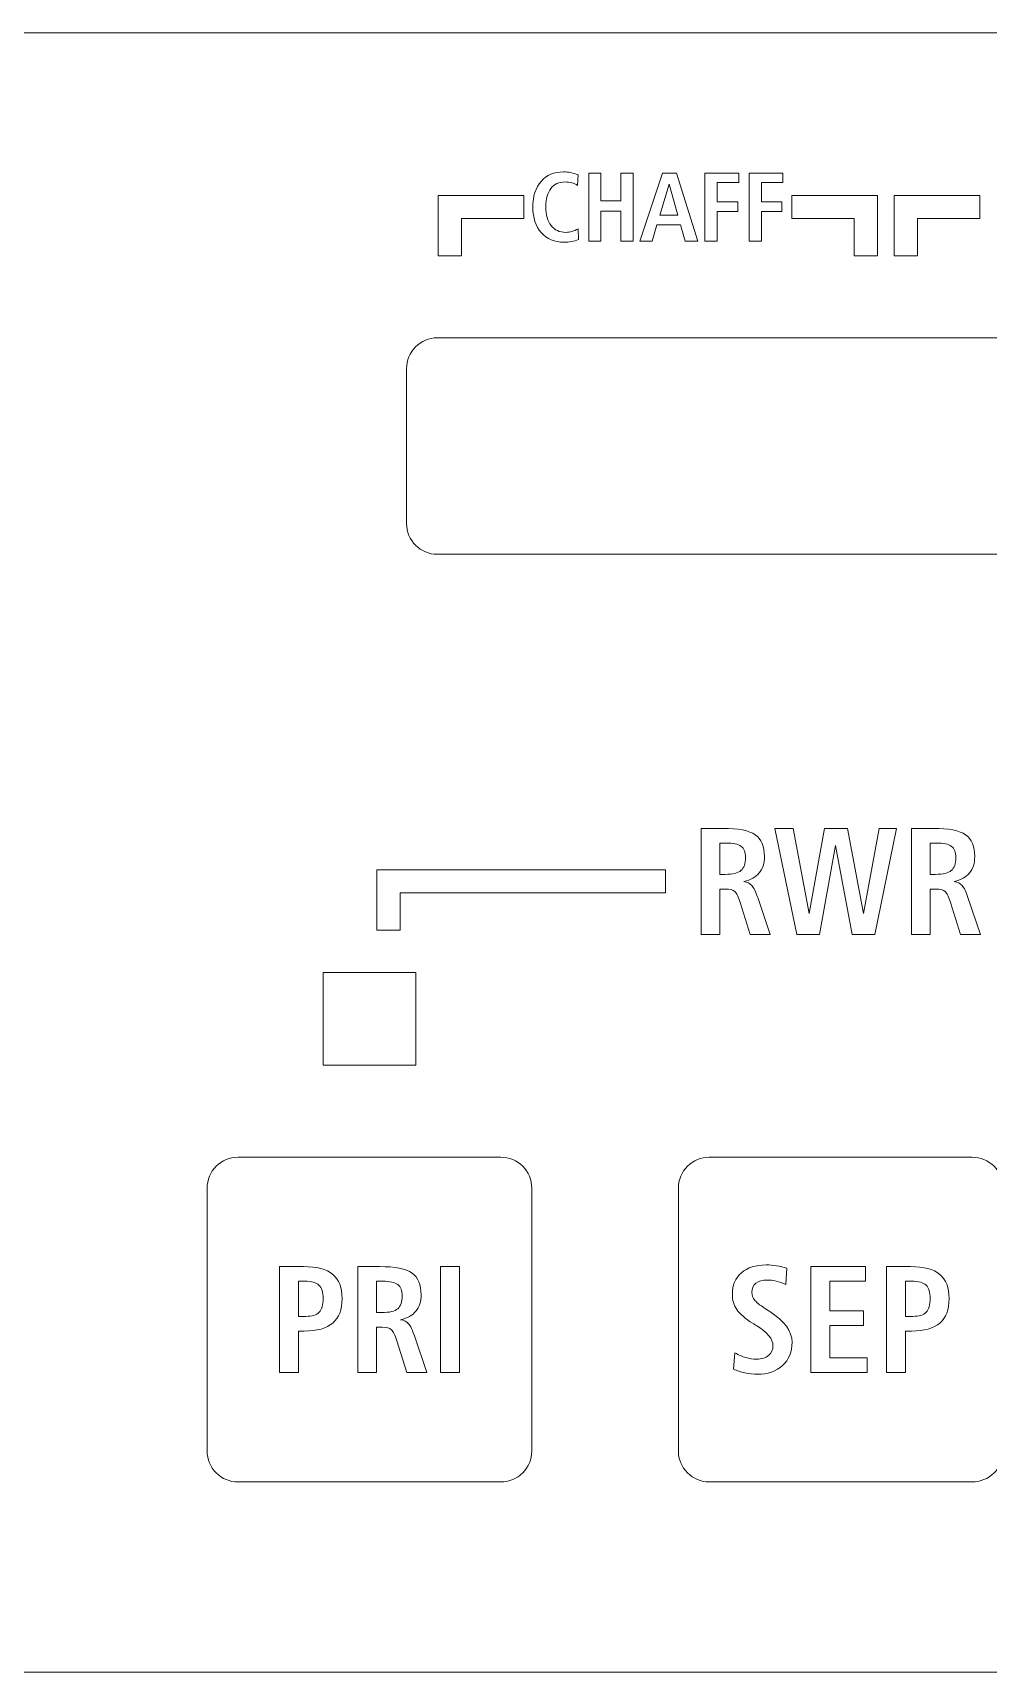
# Model space of a CAD drawing. Header units: millimetres. Extents: x -68 to 68, y -94 to 94.
# Drawn here: x 1 to 31.9, y 41.3 to 94.3 of the extents above; entities that cross this region are included whole.
import ezdxf

# ---------------------------------------------------------------- set-up
doc = ezdxf.new("R2010")
doc.units = ezdxf.units.MM
doc.header["$MEASUREMENT"] = 0
doc.layers.add('Cut', color=7, linetype='Continuous')

msp = doc.modelspace()

# ---------------------------------------------------------------- linework, layer by layer
at = {"layer": 'Cut', "color": 250, "lineweight": 9}
msp.add_lwpolyline([(10.4148, 60.9028), (13.4148, 60.9028), (13.4148, 63.9028), (10.4148, 63.9028), (10.4148, 60.9028)], close=True, dxfattribs=at)
for points, knots in [([(-55, 94.2796), (-55, 94.2796), (55, 94.2796), (55, 94.2796), (55, 94.2796), (56.65, 94.2796), (58, 92.9296), (58, 91.2796), (58, 91.2796), (58, 91.2796), (58, 44.2796), (58, 44.2796), (58, 44.2796), (58, 42.6295), (56.65, 41.2796), (55, 41.2796), (55, 41.2796), (55, 41.2796), (-55, 41.2796), (-55, 41.2796), (-55, 41.2796), (-56.65, 41.2796), (-58, 42.6295), (-58, 44.2796), (-58, 44.2796), (-58, 44.2796), (-58, 91.2796), (-58, 91.2796), (-58, 91.2796), (-58, 92.9296), (-56.65, 94.2796), (-55, 94.2796)], [0, 0, 0, 0, 0.1111111, 0.1111111, 0.1111111, 0.1111111, 0.2222222, 0.2222222, 0.2222222, 0.2222222, 0.3333333, 0.3333333, 0.3333333, 0.3333333, 0.4444444, 0.4444444, 0.4444444, 0.4444444, 0.5555556, 0.5555556, 0.5555556, 0.5555556, 0.6666667, 0.6666667, 0.6666667, 0.6666667, 0.7777778, 0.7777778, 0.7777778, 0.7777778, 1, 1, 1, 1]), ([(14.1145, 84.4195), (14.1145, 84.4195), (43.1143, 84.4195), (43.1143, 84.4195), (43.1143, 84.4195), (43.6644, 84.4195), (44.1144, 83.9695), (44.1144, 83.4195), (44.1144, 83.4195), (44.1144, 83.4195), (44.1144, 78.4196), (44.1144, 78.4196), (44.1144, 78.4196), (44.1144, 77.8696), (43.6644, 77.4195), (43.1143, 77.4195), (43.1143, 77.4195), (43.1143, 77.4195), (14.1145, 77.4195), (14.1145, 77.4195), (14.1145, 77.4195), (13.5644, 77.4195), (13.1144, 77.8696), (13.1144, 78.4196), (13.1144, 78.4196), (13.1144, 78.4196), (13.1144, 83.4195), (13.1144, 83.4195), (13.1144, 83.4195), (13.1144, 83.9695), (13.5644, 84.4195), (14.1145, 84.4195)], [0, 0, 0, 0, 0.1111111, 0.1111111, 0.1111111, 0.1111111, 0.2222222, 0.2222222, 0.2222222, 0.2222222, 0.3333333, 0.3333333, 0.3333333, 0.3333333, 0.4444444, 0.4444444, 0.4444444, 0.4444444, 0.5555556, 0.5555556, 0.5555556, 0.5555556, 0.6666667, 0.6666667, 0.6666667, 0.6666667, 0.7777778, 0.7777778, 0.7777778, 0.7777778, 1, 1, 1, 1]), ([(16.1648, 47.4296), (16.1648, 47.4296), (7.6648, 47.4296), (7.6648, 47.4296), (7.6648, 47.4296), (7.3998, 47.4294), (7.1455, 47.5345), (6.958, 47.7218), (6.958, 47.7218), (6.7704, 47.9091), (6.665, 48.1645), (6.6648, 48.4296), (6.6648, 48.4296), (6.6648, 48.4296), (6.6648, 56.9296), (6.6648, 56.9296), (6.6648, 56.9296), (6.6647, 57.1946), (6.7698, 57.4489), (6.9571, 57.6364), (6.9571, 57.6364), (7.1444, 57.824), (7.3998, 57.9294), (7.6648, 57.9296), (7.6648, 57.9296), (7.6648, 57.9296), (16.1648, 57.9296), (16.1648, 57.9296), (16.1648, 57.9296), (16.4299, 57.9297), (16.6841, 57.8246), (16.8717, 57.6373), (16.8717, 57.6373), (17.0592, 57.45), (17.1647, 57.1946), (17.1648, 56.9296), (17.1648, 56.9296), (17.1648, 56.9296), (17.1648, 48.4296), (17.1648, 48.4296), (17.1648, 48.4296), (17.165, 48.1645), (17.0599, 47.9103), (16.8726, 47.7227), (16.8726, 47.7227), (16.6853, 47.5352), (16.4299, 47.4297), (16.1648, 47.4296)], [0, 0, 0, 0, 0.0769231, 0.0769231, 0.0769231, 0.0769231, 0.1538462, 0.1538462, 0.1538462, 0.1538462, 0.2307692, 0.2307692, 0.2307692, 0.2307692, 0.3076923, 0.3076923, 0.3076923, 0.3076923, 0.3846154, 0.3846154, 0.3846154, 0.3846154, 0.4615385, 0.4615385, 0.4615385, 0.4615385, 0.5384615, 0.5384615, 0.5384615, 0.5384615, 0.6153846, 0.6153846, 0.6153846, 0.6153846, 0.6923077, 0.6923077, 0.6923077, 0.6923077, 0.7692308, 0.7692308, 0.7692308, 0.7692308, 0.8461538, 0.8461538, 0.8461538, 0.8461538, 1, 1, 1, 1]), ([(31.4048, 57.9296), (31.4048, 57.9296), (22.9048, 57.9296), (22.9048, 57.9296), (22.9048, 57.9296), (22.6398, 57.9298), (22.3855, 57.8247), (22.198, 57.6374), (22.198, 57.6374), (22.0104, 57.4501), (21.905, 57.1947), (21.9048, 56.9296), (21.9048, 56.9296), (21.9048, 56.9296), (21.9048, 48.4296), (21.9048, 48.4296), (21.9048, 48.4296), (21.9047, 48.1646), (22.0098, 47.9103), (22.1971, 47.7228), (22.1971, 47.7228), (22.3844, 47.5352), (22.6398, 47.4298), (22.9048, 47.4296), (22.9048, 47.4296), (22.9048, 47.4296), (31.4048, 47.4296), (31.4048, 47.4296), (31.4048, 47.4296), (31.6699, 47.4295), (31.9241, 47.5346), (32.1117, 47.7219), (32.1117, 47.7219), (32.2992, 47.9092), (32.4047, 48.1646), (32.4048, 48.4296), (32.4048, 48.4296), (32.4048, 48.4296), (32.4048, 56.9296), (32.4048, 56.9296), (32.4048, 56.9296), (32.405, 57.1947), (32.2999, 57.4489), (32.1126, 57.6365), (32.1126, 57.6365), (31.9253, 57.824), (31.6699, 57.9295), (31.4048, 57.9296)], [0, 0, 0, 0, 0.0769231, 0.0769231, 0.0769231, 0.0769231, 0.1538462, 0.1538462, 0.1538462, 0.1538462, 0.2307692, 0.2307692, 0.2307692, 0.2307692, 0.3076923, 0.3076923, 0.3076923, 0.3076923, 0.3846154, 0.3846154, 0.3846154, 0.3846154, 0.4615385, 0.4615385, 0.4615385, 0.4615385, 0.5384615, 0.5384615, 0.5384615, 0.5384615, 0.6153846, 0.6153846, 0.6153846, 0.6153846, 0.6923077, 0.6923077, 0.6923077, 0.6923077, 0.7692308, 0.7692308, 0.7692308, 0.7692308, 0.8461538, 0.8461538, 0.8461538, 0.8461538, 1, 1, 1, 1])]:
    msp.add_open_spline(points, degree=3, knots=knots, dxfattribs=at)
at = {"layer": 'Cut', "color": 240, "lineweight": 9}
for points, knots in [([(18.6619, 89.6877), (18.6619, 89.6877), (18.646, 89.3454), (18.646, 89.3454), (18.646, 89.3454), (18.5852, 89.3845), (18.5227, 89.4131), (18.4587, 89.4306), (18.4587, 89.4306), (18.3947, 89.448), (18.3195, 89.457), (18.2338, 89.457), (18.2338, 89.457), (18.0417, 89.457), (17.8914, 89.3866), (17.7829, 89.2464), (17.7829, 89.2464), (17.6745, 89.1057), (17.62, 88.9104), (17.62, 88.6606), (17.62, 88.6606), (17.62, 88.3971), (17.6766, 88.1923), (17.7898, 88.0468), (17.7898, 88.0468), (17.9031, 87.9013), (18.0613, 87.8283), (18.265, 87.8283), (18.265, 87.8283), (18.3333, 87.8283), (18.3999, 87.8378), (18.4656, 87.8568), (18.4656, 87.8568), (18.5312, 87.8759), (18.5968, 87.905), (18.6619, 87.9431), (18.6619, 87.9431), (18.6619, 87.9431), (18.6741, 87.5933), (18.6741, 87.5933), (18.6741, 87.5933), (18.6016, 87.5653), (18.5264, 87.5446), (18.4486, 87.5309), (18.4486, 87.5309), (18.3703, 87.5176), (18.2878, 87.5107), (18.201, 87.5107), (18.201, 87.5107), (17.8983, 87.5107), (17.6554, 87.6134), (17.4723, 87.8187), (17.4723, 87.8187), (17.2892, 88.0235), (17.1977, 88.2982), (17.1977, 88.6411), (17.1977, 88.6411), (17.1977, 88.9914), (17.2871, 89.2692), (17.4665, 89.474), (17.4665, 89.474), (17.6459, 89.6787), (17.8877, 89.7809), (18.192, 89.7809), (18.192, 89.7809), (18.2682, 89.7809), (18.3454, 89.7735), (18.4227, 89.7587), (18.4227, 89.7587), (18.5005, 89.7433), (18.5799, 89.72), (18.6619, 89.6877)], [0, 0, 0, 0, 0.0526316, 0.0526316, 0.0526316, 0.0526316, 0.1052632, 0.1052632, 0.1052632, 0.1052632, 0.1578947, 0.1578947, 0.1578947, 0.1578947, 0.2105263, 0.2105263, 0.2105263, 0.2105263, 0.2631579, 0.2631579, 0.2631579, 0.2631579, 0.3157895, 0.3157895, 0.3157895, 0.3157895, 0.3684211, 0.3684211, 0.3684211, 0.3684211, 0.4210526, 0.4210526, 0.4210526, 0.4210526, 0.4736842, 0.4736842, 0.4736842, 0.4736842, 0.5263158, 0.5263158, 0.5263158, 0.5263158, 0.5789474, 0.5789474, 0.5789474, 0.5789474, 0.6315789, 0.6315789, 0.6315789, 0.6315789, 0.6842105, 0.6842105, 0.6842105, 0.6842105, 0.7368421, 0.7368421, 0.7368421, 0.7368421, 0.7894737, 0.7894737, 0.7894737, 0.7894737, 0.8421053, 0.8421053, 0.8421053, 0.8421053, 0.8947368, 0.8947368, 0.8947368, 0.8947368, 1, 1, 1, 1]), ([(19.0048, 89.746), (19.0048, 89.746), (19.4016, 89.746), (19.4016, 89.746), (19.4016, 89.746), (19.4016, 89.746), (19.4016, 88.8443), (19.4016, 88.8443), (19.4016, 88.8443), (19.4016, 88.8443), (20.043, 88.8443), (20.043, 88.8443), (20.043, 88.8443), (20.043, 88.8443), (20.043, 89.746), (20.043, 89.746), (20.043, 89.746), (20.043, 89.746), (20.4399, 89.746), (20.4399, 89.746), (20.4399, 89.746), (20.4399, 89.746), (20.4399, 87.5425), (20.4399, 87.5425), (20.4399, 87.5425), (20.4399, 87.5425), (20.043, 87.5425), (20.043, 87.5425), (20.043, 87.5425), (20.043, 87.5425), (20.043, 88.5172), (20.043, 88.5172), (20.043, 88.5172), (20.043, 88.5172), (19.4016, 88.5172), (19.4016, 88.5172), (19.4016, 88.5172), (19.4016, 88.5172), (19.4016, 87.5425), (19.4016, 87.5425), (19.4016, 87.5425), (19.4016, 87.5425), (19.0048, 87.5425), (19.0048, 87.5425), (19.0048, 87.5425), (19.0048, 87.5425), (19.0048, 89.746), (19.0048, 89.746)], [0, 0, 0, 0, 0.0769231, 0.0769231, 0.0769231, 0.0769231, 0.1538462, 0.1538462, 0.1538462, 0.1538462, 0.2307692, 0.2307692, 0.2307692, 0.2307692, 0.3076923, 0.3076923, 0.3076923, 0.3076923, 0.3846154, 0.3846154, 0.3846154, 0.3846154, 0.4615385, 0.4615385, 0.4615385, 0.4615385, 0.5384615, 0.5384615, 0.5384615, 0.5384615, 0.6153846, 0.6153846, 0.6153846, 0.6153846, 0.6923077, 0.6923077, 0.6923077, 0.6923077, 0.7692308, 0.7692308, 0.7692308, 0.7692308, 0.8461538, 0.8461538, 0.8461538, 0.8461538, 1, 1, 1, 1]), ([(21.387, 89.746), (21.387, 89.746), (21.8442, 89.746), (21.8442, 89.746), (21.8442, 89.746), (21.8442, 89.746), (22.5359, 87.5425), (22.5359, 87.5425), (22.5359, 87.5425), (22.5359, 87.5425), (22.1205, 87.5425), (22.1205, 87.5425), (22.1205, 87.5425), (22.1205, 87.5425), (21.9744, 88.0759), (21.9744, 88.0759), (21.9744, 88.0759), (21.9744, 88.0759), (21.2055, 88.0759), (21.2055, 88.0759), (21.2055, 88.0759), (21.2055, 88.0759), (21.0537, 87.5425), (21.0537, 87.5425), (21.0537, 87.5425), (21.0537, 87.5425), (20.6626, 87.5425), (20.6626, 87.5425), (20.6626, 87.5425), (20.6626, 87.5425), (21.387, 89.746), (21.387, 89.746)], [0, 0, 0, 0, 0.1111111, 0.1111111, 0.1111111, 0.1111111, 0.2222222, 0.2222222, 0.2222222, 0.2222222, 0.3333333, 0.3333333, 0.3333333, 0.3333333, 0.4444444, 0.4444444, 0.4444444, 0.4444444, 0.5555556, 0.5555556, 0.5555556, 0.5555556, 0.6666667, 0.6666667, 0.6666667, 0.6666667, 0.7777778, 0.7777778, 0.7777778, 0.7777778, 1, 1, 1, 1]), ([(22.7645, 89.746), (22.7645, 89.746), (23.8561, 89.746), (23.8561, 89.746), (23.8561, 89.746), (23.8561, 89.746), (23.8561, 89.4412), (23.8561, 89.4412), (23.8561, 89.4412), (23.8561, 89.4412), (23.1613, 89.4412), (23.1613, 89.4412), (23.1613, 89.4412), (23.1613, 89.4412), (23.1613, 88.8093), (23.1613, 88.8093), (23.1613, 88.8093), (23.1613, 88.8093), (23.8281, 88.8093), (23.8281, 88.8093), (23.8281, 88.8093), (23.8281, 88.8093), (23.8281, 88.5045), (23.8281, 88.5045), (23.8281, 88.5045), (23.8281, 88.5045), (23.1613, 88.5045), (23.1613, 88.5045), (23.1613, 88.5045), (23.1613, 88.5045), (23.1613, 87.5425), (23.1613, 87.5425), (23.1613, 87.5425), (23.1613, 87.5425), (22.7645, 87.5425), (22.7645, 87.5425), (22.7645, 87.5425), (22.7645, 87.5425), (22.7645, 89.746), (22.7645, 89.746)], [0, 0, 0, 0, 0.0909091, 0.0909091, 0.0909091, 0.0909091, 0.1818182, 0.1818182, 0.1818182, 0.1818182, 0.2727273, 0.2727273, 0.2727273, 0.2727273, 0.3636364, 0.3636364, 0.3636364, 0.3636364, 0.4545455, 0.4545455, 0.4545455, 0.4545455, 0.5454545, 0.5454545, 0.5454545, 0.5454545, 0.6363636, 0.6363636, 0.6363636, 0.6363636, 0.7272727, 0.7272727, 0.7272727, 0.7272727, 0.8181818, 0.8181818, 0.8181818, 0.8181818, 1, 1, 1, 1]), ([(24.1906, 89.746), (24.1906, 89.746), (25.2822, 89.746), (25.2822, 89.746), (25.2822, 89.746), (25.2822, 89.746), (25.2822, 89.4412), (25.2822, 89.4412), (25.2822, 89.4412), (25.2822, 89.4412), (24.5874, 89.4412), (24.5874, 89.4412), (24.5874, 89.4412), (24.5874, 89.4412), (24.5874, 88.8093), (24.5874, 88.8093), (24.5874, 88.8093), (24.5874, 88.8093), (25.2542, 88.8093), (25.2542, 88.8093), (25.2542, 88.8093), (25.2542, 88.8093), (25.2542, 88.5045), (25.2542, 88.5045), (25.2542, 88.5045), (25.2542, 88.5045), (24.5874, 88.5045), (24.5874, 88.5045), (24.5874, 88.5045), (24.5874, 88.5045), (24.5874, 87.5425), (24.5874, 87.5425), (24.5874, 87.5425), (24.5874, 87.5425), (24.1906, 87.5425), (24.1906, 87.5425), (24.1906, 87.5425), (24.1906, 87.5425), (24.1906, 89.746), (24.1906, 89.746)], [0, 0, 0, 0, 0.0909091, 0.0909091, 0.0909091, 0.0909091, 0.1818182, 0.1818182, 0.1818182, 0.1818182, 0.2727273, 0.2727273, 0.2727273, 0.2727273, 0.3636364, 0.3636364, 0.3636364, 0.3636364, 0.4545455, 0.4545455, 0.4545455, 0.4545455, 0.5454545, 0.5454545, 0.5454545, 0.5454545, 0.6363636, 0.6363636, 0.6363636, 0.6363636, 0.7272727, 0.7272727, 0.7272727, 0.7272727, 0.8181818, 0.8181818, 0.8181818, 0.8181818, 1, 1, 1, 1]), ([(21.6056, 89.3845), (21.6056, 89.3845), (21.3002, 88.3871), (21.3002, 88.3871), (21.3002, 88.3871), (21.3002, 88.3871), (21.8876, 88.3871), (21.8876, 88.3871), (21.8876, 88.3871), (21.8876, 88.3871), (21.6056, 89.3845), (21.6056, 89.3845)], [0, 0, 0, 0, 0.25, 0.25, 0.25, 0.25, 0.5, 0.5, 0.5, 0.5, 1, 1, 1, 1]), ([(16.9059, 88.2708), (16.9059, 88.2708), (14.8878, 88.2708), (14.8878, 88.2708), (14.8878, 88.2708), (14.8878, 88.2708), (14.8878, 87.0672), (14.8878, 87.0672), (14.8878, 87.0672), (14.8878, 87.0672), (14.1378, 87.0672), (14.1378, 87.0672), (14.1378, 87.0672), (14.1378, 87.0672), (14.1378, 88.6458), (14.1378, 88.6458), (14.1378, 88.6458), (14.1378, 88.6458), (14.1378, 89.0208), (14.1378, 89.0208), (14.1378, 89.0208), (14.1378, 89.0208), (14.5128, 89.0208), (14.5128, 89.0208), (14.5128, 89.0208), (14.5128, 89.0208), (16.9059, 89.0208), (16.9059, 89.0208), (16.9059, 89.0208), (16.9059, 89.0208), (16.9059, 88.2708), (16.9059, 88.2708)], [0, 0, 0, 0, 0.1111111, 0.1111111, 0.1111111, 0.1111111, 0.2222222, 0.2222222, 0.2222222, 0.2222222, 0.3333333, 0.3333333, 0.3333333, 0.3333333, 0.4444444, 0.4444444, 0.4444444, 0.4444444, 0.5555556, 0.5555556, 0.5555556, 0.5555556, 0.6666667, 0.6666667, 0.6666667, 0.6666667, 0.7777778, 0.7777778, 0.7777778, 0.7777778, 1, 1, 1, 1]), ([(25.5739, 88.2708), (25.5739, 88.2708), (27.592, 88.2708), (27.592, 88.2708), (27.592, 88.2708), (27.592, 88.2708), (27.592, 87.0672), (27.592, 87.0672), (27.592, 87.0672), (27.592, 87.0672), (28.342, 87.0672), (28.342, 87.0672), (28.342, 87.0672), (28.342, 87.0672), (28.342, 88.6458), (28.342, 88.6458), (28.342, 88.6458), (28.342, 88.6458), (28.342, 89.0208), (28.342, 89.0208), (28.342, 89.0208), (28.342, 89.0208), (27.967, 89.0208), (27.967, 89.0208), (27.967, 89.0208), (27.967, 89.0208), (25.5739, 89.0208), (25.5739, 89.0208), (25.5739, 89.0208), (25.5739, 89.0208), (25.5739, 88.2708), (25.5739, 88.2708)], [0, 0, 0, 0, 0.1111111, 0.1111111, 0.1111111, 0.1111111, 0.2222222, 0.2222222, 0.2222222, 0.2222222, 0.3333333, 0.3333333, 0.3333333, 0.3333333, 0.4444444, 0.4444444, 0.4444444, 0.4444444, 0.5555556, 0.5555556, 0.5555556, 0.5555556, 0.6666667, 0.6666667, 0.6666667, 0.6666667, 0.7777778, 0.7777778, 0.7777778, 0.7777778, 1, 1, 1, 1]), ([(31.655, 88.2708), (31.655, 88.2708), (29.6369, 88.2708), (29.6369, 88.2708), (29.6369, 88.2708), (29.6369, 88.2708), (29.6369, 87.0672), (29.6369, 87.0672), (29.6369, 87.0672), (29.6369, 87.0672), (28.8869, 87.0672), (28.8869, 87.0672), (28.8869, 87.0672), (28.8869, 87.0672), (28.8869, 88.6458), (28.8869, 88.6458), (28.8869, 88.6458), (28.8869, 88.6458), (28.8869, 89.0208), (28.8869, 89.0208), (28.8869, 89.0208), (28.8869, 89.0208), (29.2619, 89.0208), (29.2619, 89.0208), (29.2619, 89.0208), (29.2619, 89.0208), (31.655, 89.0208), (31.655, 89.0208), (31.655, 89.0208), (31.655, 89.0208), (31.655, 88.2708), (31.655, 88.2708)], [0, 0, 0, 0, 0.1111111, 0.1111111, 0.1111111, 0.1111111, 0.2222222, 0.2222222, 0.2222222, 0.2222222, 0.3333333, 0.3333333, 0.3333333, 0.3333333, 0.4444444, 0.4444444, 0.4444444, 0.4444444, 0.5555556, 0.5555556, 0.5555556, 0.5555556, 0.6666667, 0.6666667, 0.6666667, 0.6666667, 0.7777778, 0.7777778, 0.7777778, 0.7777778, 1, 1, 1, 1]), ([(22.6379, 68.56), (22.6379, 68.56), (23.3392, 68.56), (23.3392, 68.56), (23.3392, 68.56), (23.8454, 68.56), (24.1969, 68.4901), (24.3928, 68.3501), (24.3928, 68.3501), (24.5895, 68.2102), (24.6875, 67.9756), (24.6875, 67.6455), (24.6875, 67.6455), (24.6875, 67.4315), (24.6315, 67.2562), (24.5196, 67.1195), (24.5196, 67.1195), (24.4076, 66.9829), (24.2422, 66.8907), (24.0249, 66.8421), (24.0249, 66.8421), (24.1327, 66.8232), (24.2183, 66.7796), (24.2808, 66.7113), (24.2808, 66.7113), (24.3442, 66.6429), (24.4068, 66.5137), (24.4693, 66.3244), (24.4693, 66.3244), (24.4693, 66.3244), (24.871, 65.1325), (24.871, 65.1325), (24.871, 65.1325), (24.871, 65.1325), (24.2224, 65.1325), (24.2224, 65.1325), (24.2224, 65.1325), (24.2224, 65.1325), (23.9063, 66.1606), (23.9063, 66.1606), (23.9063, 66.1606), (23.8503, 66.3433), (23.7911, 66.4627), (23.7277, 66.517), (23.7277, 66.517), (23.6643, 66.5722), (23.5664, 66.5993), (23.433, 66.5993), (23.433, 66.5993), (23.433, 66.5993), (23.2453, 66.5993), (23.2453, 66.5993), (23.2453, 66.5993), (23.2453, 66.5993), (23.2453, 65.1325), (23.2453, 65.1325), (23.2453, 65.1325), (23.2453, 65.1325), (22.6379, 65.1325), (22.6379, 65.1325), (22.6379, 65.1325), (22.6379, 65.1325), (22.6379, 68.56), (22.6379, 68.56)], [0, 0, 0, 0, 0.0588235, 0.0588235, 0.0588235, 0.0588235, 0.1176471, 0.1176471, 0.1176471, 0.1176471, 0.1764706, 0.1764706, 0.1764706, 0.1764706, 0.2352941, 0.2352941, 0.2352941, 0.2352941, 0.2941176, 0.2941176, 0.2941176, 0.2941176, 0.3529412, 0.3529412, 0.3529412, 0.3529412, 0.4117647, 0.4117647, 0.4117647, 0.4117647, 0.4705882, 0.4705882, 0.4705882, 0.4705882, 0.5294118, 0.5294118, 0.5294118, 0.5294118, 0.5882353, 0.5882353, 0.5882353, 0.5882353, 0.6470588, 0.6470588, 0.6470588, 0.6470588, 0.7058824, 0.7058824, 0.7058824, 0.7058824, 0.7647059, 0.7647059, 0.7647059, 0.7647059, 0.8235294, 0.8235294, 0.8235294, 0.8235294, 0.8823529, 0.8823529, 0.8823529, 0.8823529, 1, 1, 1, 1]), ([(25.0241, 68.56), (25.0241, 68.56), (25.6176, 68.56), (25.6176, 68.56), (25.6176, 68.56), (25.6176, 68.56), (26.1312, 65.8058), (26.1312, 65.8058), (26.1312, 65.8058), (26.1312, 65.8058), (26.635, 68.56), (26.635, 68.56), (26.635, 68.56), (26.635, 68.56), (27.3758, 68.56), (27.3758, 68.56), (27.3758, 68.56), (27.3758, 68.56), (27.8894, 65.8099), (27.8894, 65.8099), (27.8894, 65.8099), (27.8894, 65.8099), (28.4031, 68.56), (28.4031, 68.56), (28.4031, 68.56), (28.4031, 68.56), (28.9554, 68.56), (28.9554, 68.56), (28.9554, 68.56), (28.9554, 68.56), (28.2582, 65.1325), (28.2582, 65.1325), (28.2582, 65.1325), (28.2582, 65.1325), (27.5273, 65.1325), (27.5273, 65.1325), (27.5273, 65.1325), (27.5273, 65.1325), (26.9848, 68.0028), (26.9848, 68.0028), (26.9848, 68.0028), (26.9848, 68.0028), (26.4662, 65.1325), (26.4662, 65.1325), (26.4662, 65.1325), (26.4662, 65.1325), (25.7353, 65.1325), (25.7353, 65.1325), (25.7353, 65.1325), (25.7353, 65.1325), (25.0241, 68.56), (25.0241, 68.56)], [0, 0, 0, 0, 0.0714286, 0.0714286, 0.0714286, 0.0714286, 0.1428571, 0.1428571, 0.1428571, 0.1428571, 0.2142857, 0.2142857, 0.2142857, 0.2142857, 0.2857143, 0.2857143, 0.2857143, 0.2857143, 0.3571429, 0.3571429, 0.3571429, 0.3571429, 0.4285714, 0.4285714, 0.4285714, 0.4285714, 0.5, 0.5, 0.5, 0.5, 0.5714286, 0.5714286, 0.5714286, 0.5714286, 0.6428571, 0.6428571, 0.6428571, 0.6428571, 0.7142857, 0.7142857, 0.7142857, 0.7142857, 0.7857143, 0.7857143, 0.7857143, 0.7857143, 0.8571429, 0.8571429, 0.8571429, 0.8571429, 1, 1, 1, 1]), ([(29.4386, 68.56), (29.4386, 68.56), (30.1399, 68.56), (30.1399, 68.56), (30.1399, 68.56), (30.6461, 68.56), (30.9976, 68.4901), (31.1935, 68.3501), (31.1935, 68.3501), (31.3902, 68.2102), (31.4882, 67.9756), (31.4882, 67.6455), (31.4882, 67.6455), (31.4882, 67.4315), (31.4322, 67.2562), (31.3203, 67.1195), (31.3203, 67.1195), (31.2083, 66.9829), (31.0429, 66.8907), (30.8256, 66.8421), (30.8256, 66.8421), (30.9334, 66.8232), (31.019, 66.7796), (31.0815, 66.7113), (31.0815, 66.7113), (31.1449, 66.6429), (31.2075, 66.5137), (31.27, 66.3244), (31.27, 66.3244), (31.27, 66.3244), (31.6717, 65.1325), (31.6717, 65.1325), (31.6717, 65.1325), (31.6717, 65.1325), (31.0231, 65.1325), (31.0231, 65.1325), (31.0231, 65.1325), (31.0231, 65.1325), (30.707, 66.1606), (30.707, 66.1606), (30.707, 66.1606), (30.651, 66.3433), (30.5918, 66.4627), (30.5284, 66.517), (30.5284, 66.517), (30.465, 66.5722), (30.3671, 66.5993), (30.2337, 66.5993), (30.2337, 66.5993), (30.2337, 66.5993), (30.046, 66.5993), (30.046, 66.5993), (30.046, 66.5993), (30.046, 66.5993), (30.046, 65.1325), (30.046, 65.1325), (30.046, 65.1325), (30.046, 65.1325), (29.4386, 65.1325), (29.4386, 65.1325), (29.4386, 65.1325), (29.4386, 65.1325), (29.4386, 68.56), (29.4386, 68.56)], [0, 0, 0, 0, 0.0588235, 0.0588235, 0.0588235, 0.0588235, 0.1176471, 0.1176471, 0.1176471, 0.1176471, 0.1764706, 0.1764706, 0.1764706, 0.1764706, 0.2352941, 0.2352941, 0.2352941, 0.2352941, 0.2941176, 0.2941176, 0.2941176, 0.2941176, 0.3529412, 0.3529412, 0.3529412, 0.3529412, 0.4117647, 0.4117647, 0.4117647, 0.4117647, 0.4705882, 0.4705882, 0.4705882, 0.4705882, 0.5294118, 0.5294118, 0.5294118, 0.5294118, 0.5882353, 0.5882353, 0.5882353, 0.5882353, 0.6470588, 0.6470588, 0.6470588, 0.6470588, 0.7058824, 0.7058824, 0.7058824, 0.7058824, 0.7647059, 0.7647059, 0.7647059, 0.7647059, 0.8235294, 0.8235294, 0.8235294, 0.8235294, 0.8823529, 0.8823529, 0.8823529, 0.8823529, 1, 1, 1, 1]), ([(23.2453, 68.0859), (23.2453, 68.0859), (23.2453, 67.0734), (23.2453, 67.0734), (23.2453, 67.0734), (23.2453, 67.0734), (23.4182, 67.0734), (23.4182, 67.0734), (23.4182, 67.0734), (23.6618, 67.0734), (23.8322, 67.1146), (23.9294, 67.1961), (23.9294, 67.1961), (24.0265, 67.2784), (24.0751, 67.4183), (24.0751, 67.6159), (24.0751, 67.6159), (24.0751, 67.7863), (24.0281, 67.9073), (23.9343, 67.9789), (23.9343, 67.9789), (23.8405, 68.0505), (23.6734, 68.0859), (23.433, 68.0859), (23.433, 68.0859), (23.433, 68.0859), (23.2453, 68.0859), (23.2453, 68.0859)], [0, 0, 0, 0, 0.125, 0.125, 0.125, 0.125, 0.25, 0.25, 0.25, 0.25, 0.375, 0.375, 0.375, 0.375, 0.5, 0.5, 0.5, 0.5, 0.625, 0.625, 0.625, 0.625, 0.75, 0.75, 0.75, 0.75, 1, 1, 1, 1]), ([(30.046, 68.0859), (30.046, 68.0859), (30.046, 67.0734), (30.046, 67.0734), (30.046, 67.0734), (30.046, 67.0734), (30.2189, 67.0734), (30.2189, 67.0734), (30.2189, 67.0734), (30.4625, 67.0734), (30.6329, 67.1146), (30.7301, 67.1961), (30.7301, 67.1961), (30.8272, 67.2784), (30.8758, 67.4183), (30.8758, 67.6159), (30.8758, 67.6159), (30.8758, 67.7863), (30.8288, 67.9073), (30.735, 67.9789), (30.735, 67.9789), (30.6412, 68.0505), (30.4741, 68.0859), (30.2337, 68.0859), (30.2337, 68.0859), (30.2337, 68.0859), (30.046, 68.0859), (30.046, 68.0859)], [0, 0, 0, 0, 0.125, 0.125, 0.125, 0.125, 0.25, 0.25, 0.25, 0.25, 0.375, 0.375, 0.375, 0.375, 0.5, 0.5, 0.5, 0.5, 0.625, 0.625, 0.625, 0.625, 0.75, 0.75, 0.75, 0.75, 1, 1, 1, 1]), ([(21.4848, 66.4712), (21.4848, 66.4712), (12.9084, 66.4712), (12.9084, 66.4712), (12.9084, 66.4712), (12.9084, 66.4712), (12.9084, 65.2676), (12.9084, 65.2676), (12.9084, 65.2676), (12.9084, 65.2676), (12.1584, 65.2676), (12.1584, 65.2676), (12.1584, 65.2676), (12.1584, 65.2676), (12.1584, 66.8462), (12.1584, 66.8462), (12.1584, 66.8462), (12.1584, 66.8462), (12.1584, 67.2212), (12.1584, 67.2212), (12.1584, 67.2212), (12.1584, 67.2212), (12.5334, 67.2212), (12.5334, 67.2212), (12.5334, 67.2212), (12.5334, 67.2212), (21.4848, 67.2212), (21.4848, 67.2212), (21.4848, 67.2212), (21.4848, 67.2212), (21.4848, 66.4712), (21.4848, 66.4712)], [0, 0, 0, 0, 0.1111111, 0.1111111, 0.1111111, 0.1111111, 0.2222222, 0.2222222, 0.2222222, 0.2222222, 0.3333333, 0.3333333, 0.3333333, 0.3333333, 0.4444444, 0.4444444, 0.4444444, 0.4444444, 0.5555556, 0.5555556, 0.5555556, 0.5555556, 0.6666667, 0.6666667, 0.6666667, 0.6666667, 0.7777778, 0.7777778, 0.7777778, 0.7777778, 1, 1, 1, 1]), ([(9.0029, 54.3934), (9.0029, 54.3934), (9.7824, 54.3934), (9.7824, 54.3934), (9.7824, 54.3934), (10.2104, 54.3934), (10.5248, 54.3095), (10.7257, 54.1415), (10.7257, 54.1415), (10.9274, 53.9736), (11.0278, 53.7119), (11.0278, 53.3563), (11.0278, 53.3563), (11.0278, 53.0007), (10.9282, 52.7373), (10.7282, 52.5661), (10.7282, 52.5661), (10.529, 52.3949), (10.2219, 52.3093), (9.8062, 52.3093), (9.8062, 52.3093), (9.8062, 52.3093), (9.6202, 52.3093), (9.6202, 52.3093), (9.6202, 52.3093), (9.6202, 52.3093), (9.6202, 50.9659), (9.6202, 50.9659), (9.6202, 50.9659), (9.6202, 50.9659), (9.0029, 50.9659), (9.0029, 50.9659), (9.0029, 50.9659), (9.0029, 50.9659), (9.0029, 54.3934), (9.0029, 54.3934)], [0, 0, 0, 0, 0.1, 0.1, 0.1, 0.1, 0.2, 0.2, 0.2, 0.2, 0.3, 0.3, 0.3, 0.3, 0.4, 0.4, 0.4, 0.4, 0.5, 0.5, 0.5, 0.5, 0.6, 0.6, 0.6, 0.6, 0.7, 0.7, 0.7, 0.7, 0.8, 0.8, 0.8, 0.8, 1, 1, 1, 1]), ([(11.5362, 54.3934), (11.5362, 54.3934), (12.2375, 54.3934), (12.2375, 54.3934), (12.2375, 54.3934), (12.7437, 54.3934), (13.0952, 54.3235), (13.2911, 54.1835), (13.2911, 54.1835), (13.4878, 54.0436), (13.5858, 53.809), (13.5858, 53.4789), (13.5858, 53.4789), (13.5858, 53.2649), (13.5298, 53.0896), (13.4179, 52.9529), (13.4179, 52.9529), (13.3059, 52.8163), (13.1405, 52.7241), (12.9232, 52.6755), (12.9232, 52.6755), (13.031, 52.6566), (13.1166, 52.613), (13.1791, 52.5447), (13.1791, 52.5447), (13.2425, 52.4763), (13.3051, 52.3471), (13.3676, 52.1578), (13.3676, 52.1578), (13.3676, 52.1578), (13.7693, 50.9659), (13.7693, 50.9659), (13.7693, 50.9659), (13.7693, 50.9659), (13.1207, 50.9659), (13.1207, 50.9659), (13.1207, 50.9659), (13.1207, 50.9659), (12.8046, 51.994), (12.8046, 51.994), (12.8046, 51.994), (12.7486, 52.1767), (12.6894, 52.2961), (12.626, 52.3504), (12.626, 52.3504), (12.5626, 52.4056), (12.4647, 52.4327), (12.3313, 52.4327), (12.3313, 52.4327), (12.3313, 52.4327), (12.1436, 52.4327), (12.1436, 52.4327), (12.1436, 52.4327), (12.1436, 52.4327), (12.1436, 50.9659), (12.1436, 50.9659), (12.1436, 50.9659), (12.1436, 50.9659), (11.5362, 50.9659), (11.5362, 50.9659), (11.5362, 50.9659), (11.5362, 50.9659), (11.5362, 54.3934), (11.5362, 54.3934)], [0, 0, 0, 0, 0.0588235, 0.0588235, 0.0588235, 0.0588235, 0.1176471, 0.1176471, 0.1176471, 0.1176471, 0.1764706, 0.1764706, 0.1764706, 0.1764706, 0.2352941, 0.2352941, 0.2352941, 0.2352941, 0.2941176, 0.2941176, 0.2941176, 0.2941176, 0.3529412, 0.3529412, 0.3529412, 0.3529412, 0.4117647, 0.4117647, 0.4117647, 0.4117647, 0.4705882, 0.4705882, 0.4705882, 0.4705882, 0.5294118, 0.5294118, 0.5294118, 0.5294118, 0.5882353, 0.5882353, 0.5882353, 0.5882353, 0.6470588, 0.6470588, 0.6470588, 0.6470588, 0.7058824, 0.7058824, 0.7058824, 0.7058824, 0.7647059, 0.7647059, 0.7647059, 0.7647059, 0.8235294, 0.8235294, 0.8235294, 0.8235294, 0.8823529, 0.8823529, 0.8823529, 0.8823529, 1, 1, 1, 1]), ([(14.2094, 54.3934), (14.2094, 54.3934), (14.8267, 54.3934), (14.8267, 54.3934), (14.8267, 54.3934), (14.8267, 54.3934), (14.8267, 50.9659), (14.8267, 50.9659), (14.8267, 50.9659), (14.8267, 50.9659), (14.2094, 50.9659), (14.2094, 50.9659), (14.2094, 50.9659), (14.2094, 50.9659), (14.2094, 54.3934), (14.2094, 54.3934)], [0, 0, 0, 0, 0.2, 0.2, 0.2, 0.2, 0.4, 0.4, 0.4, 0.4, 0.6, 0.6, 0.6, 0.6, 1, 1, 1, 1]), ([(25.4121, 54.339), (25.4121, 54.339), (25.3833, 53.8163), (25.3833, 53.8163), (25.3833, 53.8163), (25.2705, 53.8632), (25.1643, 53.8986), (25.0647, 53.9225), (25.0647, 53.9225), (24.9651, 53.9464), (24.8721, 53.9587), (24.7857, 53.9587), (24.7857, 53.9587), (24.6235, 53.9587), (24.4984, 53.9241), (24.412, 53.855), (24.412, 53.855), (24.3256, 53.7859), (24.2819, 53.6871), (24.2819, 53.5587), (24.2819, 53.5587), (24.2819, 53.464), (24.314, 53.3776), (24.3774, 53.3002), (24.3774, 53.3002), (24.4408, 53.2237), (24.584, 53.115), (24.8071, 52.9751), (24.8071, 52.9751), (24.8071, 52.9751), (24.8573, 52.9438), (24.8573, 52.9438), (24.8573, 52.9438), (25.3397, 52.6368), (25.5808, 52.3042), (25.5808, 51.9453), (25.5808, 51.9453), (25.5808, 51.6375), (25.4779, 51.3872), (25.2722, 51.1971), (25.2722, 51.1971), (25.0664, 51.007), (24.7972, 50.9115), (24.4647, 50.9115), (24.4647, 50.9115), (24.328, 50.9115), (24.1922, 50.9263), (24.058, 50.9551), (24.058, 50.9551), (23.9239, 50.9839), (23.8012, 51.0242), (23.6885, 51.0753), (23.6885, 51.0753), (23.6885, 51.0753), (23.7346, 51.6029), (23.7346, 51.6029), (23.7346, 51.6029), (23.8547, 51.5354), (23.9733, 51.4852), (24.0901, 51.4514), (24.0901, 51.4514), (24.2062, 51.4177), (24.3214, 51.4004), (24.4359, 51.4004), (24.4359, 51.4004), (24.598, 51.4004), (24.7264, 51.4399), (24.8211, 51.5198), (24.8211, 51.5198), (24.9157, 51.5996), (24.9635, 51.7058), (24.9635, 51.8391), (24.9635, 51.8391), (24.9635, 52.0482), (24.7882, 52.2614), (24.4383, 52.4779), (24.4383, 52.4779), (24.3873, 52.51), (24.3486, 52.5347), (24.3231, 52.5503), (24.3231, 52.5503), (24.0638, 52.7141), (23.8868, 52.8656), (23.7922, 53.0047), (23.7922, 53.0047), (23.6975, 53.1438), (23.6498, 53.3093), (23.6498, 53.5002), (23.6498, 53.5002), (23.6498, 53.79), (23.7477, 54.0196), (23.9436, 54.1908), (23.9436, 54.1908), (24.1395, 54.362), (24.4062, 54.4477), (24.7421, 54.4477), (24.7421, 54.4477), (24.8524, 54.4477), (24.9651, 54.4386), (25.0779, 54.4197), (25.0779, 54.4197), (25.1915, 54.4016), (25.3026, 54.3744), (25.4121, 54.339)], [0, 0, 0, 0, 0.037037, 0.037037, 0.037037, 0.037037, 0.0740741, 0.0740741, 0.0740741, 0.0740741, 0.1111111, 0.1111111, 0.1111111, 0.1111111, 0.1481481, 0.1481481, 0.1481481, 0.1481481, 0.1851852, 0.1851852, 0.1851852, 0.1851852, 0.2222222, 0.2222222, 0.2222222, 0.2222222, 0.2592593, 0.2592593, 0.2592593, 0.2592593, 0.2962963, 0.2962963, 0.2962963, 0.2962963, 0.3333333, 0.3333333, 0.3333333, 0.3333333, 0.3703704, 0.3703704, 0.3703704, 0.3703704, 0.4074074, 0.4074074, 0.4074074, 0.4074074, 0.4444444, 0.4444444, 0.4444444, 0.4444444, 0.4814815, 0.4814815, 0.4814815, 0.4814815, 0.5185185, 0.5185185, 0.5185185, 0.5185185, 0.5555556, 0.5555556, 0.5555556, 0.5555556, 0.5925926, 0.5925926, 0.5925926, 0.5925926, 0.6296296, 0.6296296, 0.6296296, 0.6296296, 0.6666667, 0.6666667, 0.6666667, 0.6666667, 0.7037037, 0.7037037, 0.7037037, 0.7037037, 0.7407407, 0.7407407, 0.7407407, 0.7407407, 0.7777778, 0.7777778, 0.7777778, 0.7777778, 0.8148148, 0.8148148, 0.8148148, 0.8148148, 0.8518519, 0.8518519, 0.8518519, 0.8518519, 0.8888889, 0.8888889, 0.8888889, 0.8888889, 0.9259259, 0.9259259, 0.9259259, 0.9259259, 1, 1, 1, 1]), ([(26.1839, 54.3933), (26.1839, 54.3933), (27.952, 54.3933), (27.952, 54.3933), (27.952, 54.3933), (27.952, 54.3933), (27.952, 53.9192), (27.952, 53.9192), (27.952, 53.9192), (27.952, 53.9192), (26.8012, 53.9192), (26.8012, 53.9192), (26.8012, 53.9192), (26.8012, 53.9192), (26.8012, 52.9611), (26.8012, 52.9611), (26.8012, 52.9611), (26.8012, 52.9611), (27.8878, 52.9611), (27.8878, 52.9611), (27.8878, 52.9611), (27.8878, 52.9611), (27.8878, 52.487), (27.8878, 52.487), (27.8878, 52.487), (27.8878, 52.487), (26.8012, 52.487), (26.8012, 52.487), (26.8012, 52.487), (26.8012, 52.487), (26.8012, 51.4399), (26.8012, 51.4399), (26.8012, 51.4399), (26.8012, 51.4399), (28.0063, 51.4399), (28.0063, 51.4399), (28.0063, 51.4399), (28.0063, 51.4399), (28.0063, 50.9658), (28.0063, 50.9658), (28.0063, 50.9658), (28.0063, 50.9658), (26.1839, 50.9658), (26.1839, 50.9658), (26.1839, 50.9658), (26.1839, 50.9658), (26.1839, 54.3933), (26.1839, 54.3933)], [0, 0, 0, 0, 0.0769231, 0.0769231, 0.0769231, 0.0769231, 0.1538462, 0.1538462, 0.1538462, 0.1538462, 0.2307692, 0.2307692, 0.2307692, 0.2307692, 0.3076923, 0.3076923, 0.3076923, 0.3076923, 0.3846154, 0.3846154, 0.3846154, 0.3846154, 0.4615385, 0.4615385, 0.4615385, 0.4615385, 0.5384615, 0.5384615, 0.5384615, 0.5384615, 0.6153846, 0.6153846, 0.6153846, 0.6153846, 0.6923077, 0.6923077, 0.6923077, 0.6923077, 0.7692308, 0.7692308, 0.7692308, 0.7692308, 0.8461538, 0.8461538, 0.8461538, 0.8461538, 1, 1, 1, 1]), ([(28.6349, 54.3933), (28.6349, 54.3933), (29.4144, 54.3933), (29.4144, 54.3933), (29.4144, 54.3933), (29.8424, 54.3933), (30.1568, 54.3094), (30.3577, 54.1414), (30.3577, 54.1414), (30.5594, 53.9735), (30.6598, 53.7118), (30.6598, 53.3562), (30.6598, 53.3562), (30.6598, 53.0006), (30.5602, 52.7372), (30.3602, 52.566), (30.3602, 52.566), (30.161, 52.3948), (29.8539, 52.3092), (29.4382, 52.3092), (29.4382, 52.3092), (29.4382, 52.3092), (29.2522, 52.3092), (29.2522, 52.3092), (29.2522, 52.3092), (29.2522, 52.3092), (29.2522, 50.9658), (29.2522, 50.9658), (29.2522, 50.9658), (29.2522, 50.9658), (28.6349, 50.9658), (28.6349, 50.9658), (28.6349, 50.9658), (28.6349, 50.9658), (28.6349, 54.3933), (28.6349, 54.3933)], [0, 0, 0, 0, 0.1, 0.1, 0.1, 0.1, 0.2, 0.2, 0.2, 0.2, 0.3, 0.3, 0.3, 0.3, 0.4, 0.4, 0.4, 0.4, 0.5, 0.5, 0.5, 0.5, 0.6, 0.6, 0.6, 0.6, 0.7, 0.7, 0.7, 0.7, 0.8, 0.8, 0.8, 0.8, 1, 1, 1, 1]), ([(9.6202, 53.9193), (9.6202, 53.9193), (9.6202, 52.7834), (9.6202, 52.7834), (9.6202, 52.7834), (9.6202, 52.7834), (9.8573, 52.7834), (9.8573, 52.7834), (9.8573, 52.7834), (10.0581, 52.7834), (10.2022, 52.8278), (10.287, 52.9175), (10.287, 52.9175), (10.3726, 53.0064), (10.4154, 53.1554), (10.4154, 53.3645), (10.4154, 53.3645), (10.4154, 53.5654), (10.3709, 53.7086), (10.2828, 53.7925), (10.2828, 53.7925), (10.1939, 53.8773), (10.0384, 53.9193), (9.8161, 53.9193), (9.8161, 53.9193), (9.8161, 53.9193), (9.6202, 53.9193), (9.6202, 53.9193)], [0, 0, 0, 0, 0.125, 0.125, 0.125, 0.125, 0.25, 0.25, 0.25, 0.25, 0.375, 0.375, 0.375, 0.375, 0.5, 0.5, 0.5, 0.5, 0.625, 0.625, 0.625, 0.625, 0.75, 0.75, 0.75, 0.75, 1, 1, 1, 1]), ([(12.1436, 53.9193), (12.1436, 53.9193), (12.1436, 52.9068), (12.1436, 52.9068), (12.1436, 52.9068), (12.1436, 52.9068), (12.3165, 52.9068), (12.3165, 52.9068), (12.3165, 52.9068), (12.5601, 52.9068), (12.7305, 52.948), (12.8277, 53.0295), (12.8277, 53.0295), (12.9248, 53.1118), (12.9734, 53.2517), (12.9734, 53.4493), (12.9734, 53.4493), (12.9734, 53.6197), (12.9264, 53.7407), (12.8326, 53.8123), (12.8326, 53.8123), (12.7388, 53.8839), (12.5717, 53.9193), (12.3313, 53.9193), (12.3313, 53.9193), (12.3313, 53.9193), (12.1436, 53.9193), (12.1436, 53.9193)], [0, 0, 0, 0, 0.125, 0.125, 0.125, 0.125, 0.25, 0.25, 0.25, 0.25, 0.375, 0.375, 0.375, 0.375, 0.5, 0.5, 0.5, 0.5, 0.625, 0.625, 0.625, 0.625, 0.75, 0.75, 0.75, 0.75, 1, 1, 1, 1]), ([(29.2522, 53.9192), (29.2522, 53.9192), (29.2522, 52.7833), (29.2522, 52.7833), (29.2522, 52.7833), (29.2522, 52.7833), (29.4893, 52.7833), (29.4893, 52.7833), (29.4893, 52.7833), (29.6901, 52.7833), (29.8342, 52.8277), (29.919, 52.9174), (29.919, 52.9174), (30.0046, 53.0063), (30.0474, 53.1553), (30.0474, 53.3644), (30.0474, 53.3644), (30.0474, 53.5653), (30.0029, 53.7085), (29.9148, 53.7924), (29.9148, 53.7924), (29.8259, 53.8772), (29.6704, 53.9192), (29.4481, 53.9192), (29.4481, 53.9192), (29.4481, 53.9192), (29.2522, 53.9192), (29.2522, 53.9192)], [0, 0, 0, 0, 0.125, 0.125, 0.125, 0.125, 0.25, 0.25, 0.25, 0.25, 0.375, 0.375, 0.375, 0.375, 0.5, 0.5, 0.5, 0.5, 0.625, 0.625, 0.625, 0.625, 0.75, 0.75, 0.75, 0.75, 1, 1, 1, 1])]:
    msp.add_open_spline(points, degree=3, knots=knots, dxfattribs=at)

doc.saveas('drawing.dxf')
